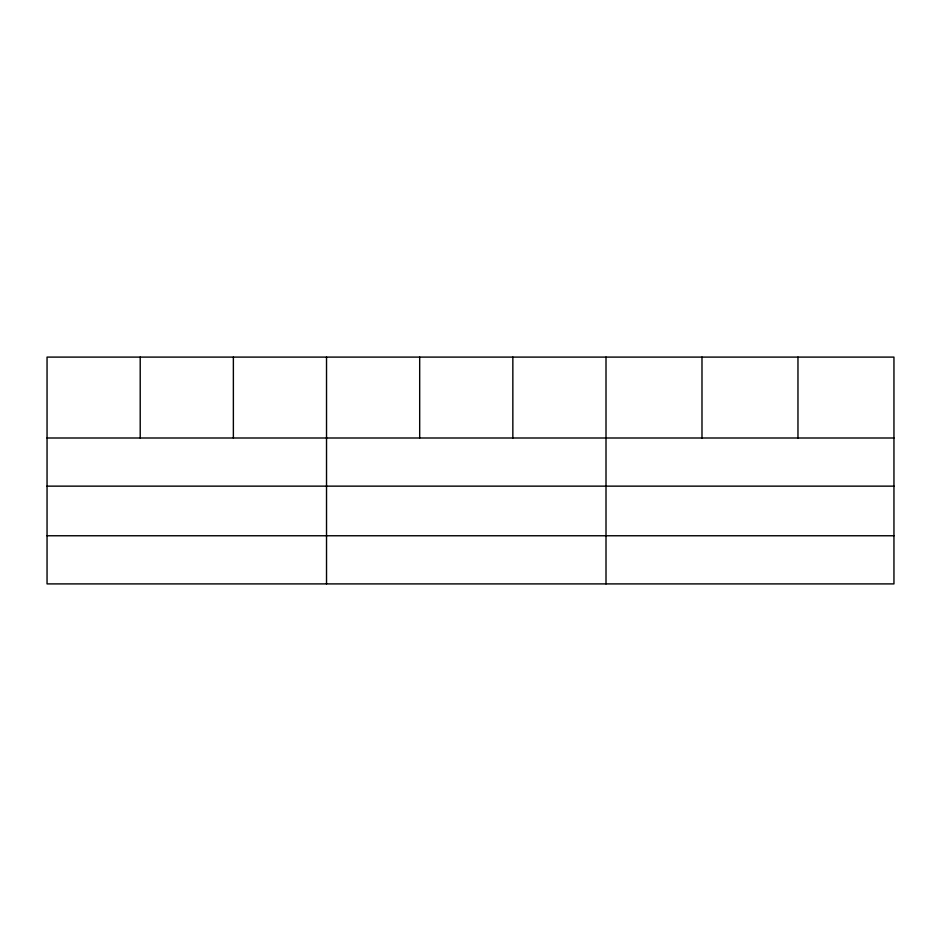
<?xml version="1.0" encoding="UTF-8"?>
<svg xmlns="http://www.w3.org/2000/svg" width="941" height="941" viewBox="0 0 941 941"><rect width="100%" height="100%" fill="white"/><g stroke="black" fill="none" stroke-linecap="round" stroke-linejoin="round"><path stroke-width="1.41" d="M893.95 486.144L893.95 357.098L47.05 357.098L47.05 583.902L893.95 583.902L893.95 486.144L47.05 486.144M47.05 438L893.95 438M47.05 535.758L893.95 535.758M797.968 357.098L797.968 438M701.986 357.098L701.986 438M606.004 357.098L606.004 583.902M512.845 357.098L512.845 438M419.686 357.098L419.686 438M326.527 357.098L326.527 583.902M233.368 357.098L233.368 438M140.209 357.098L140.209 438"/></g></svg>
